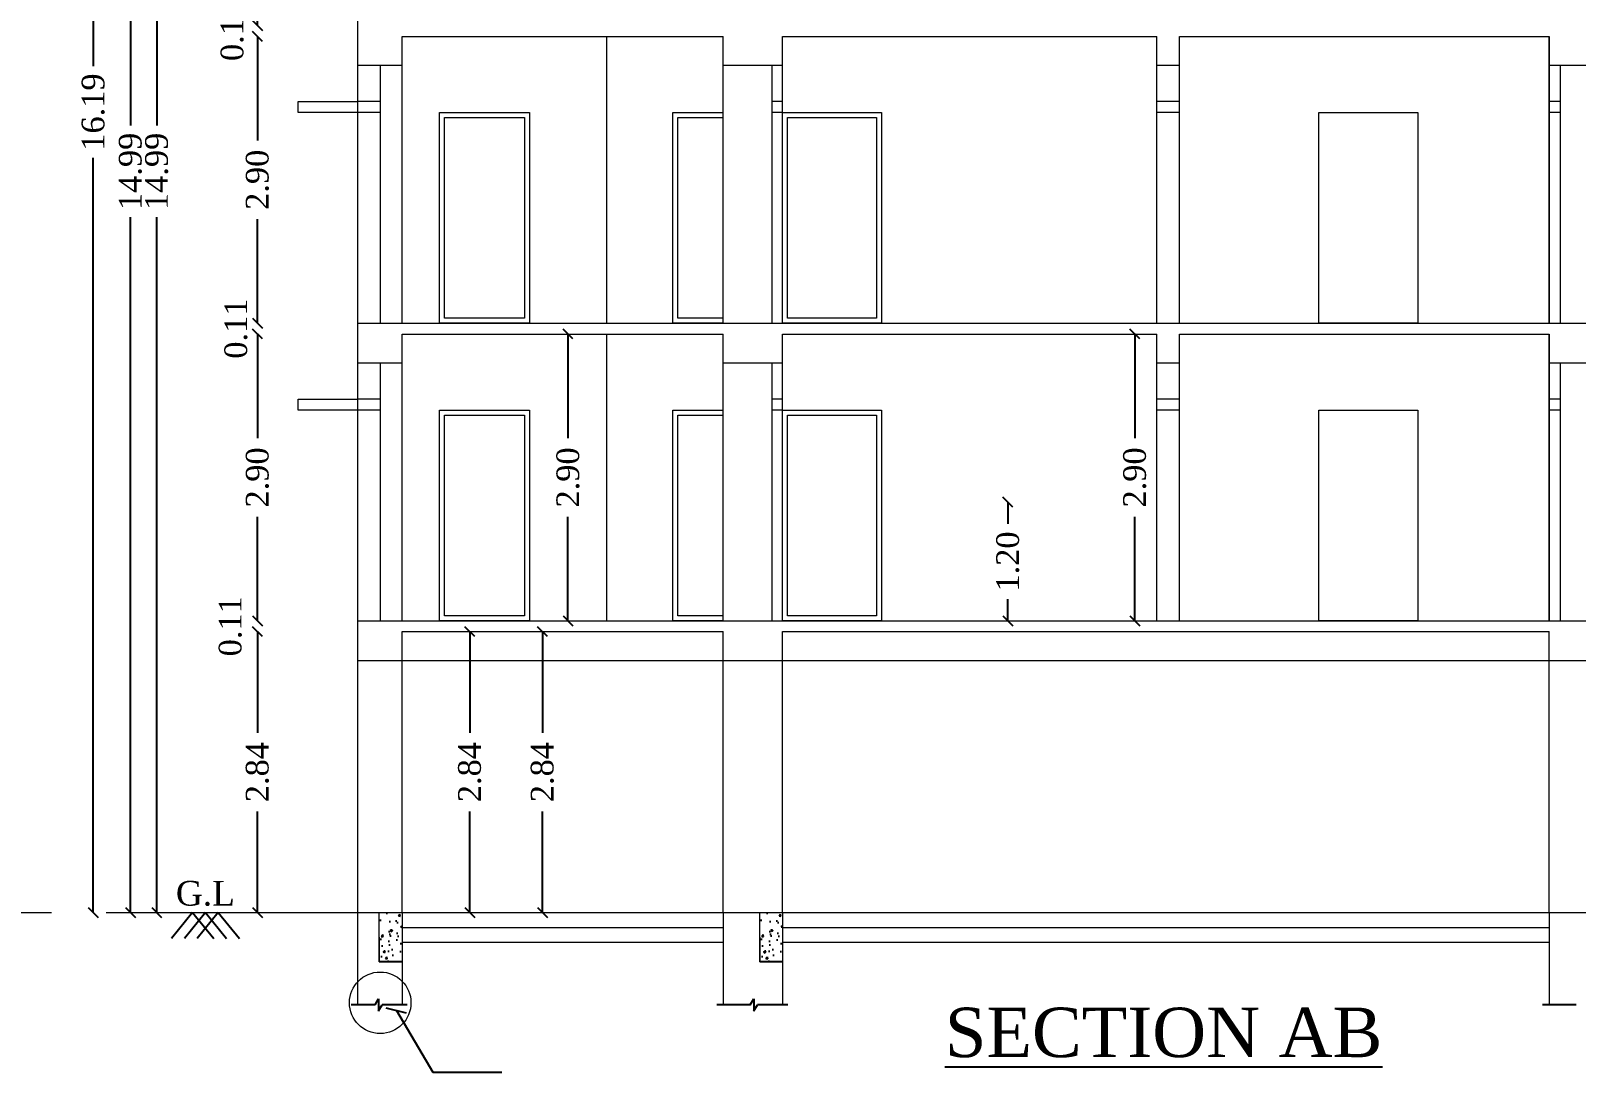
# Model space of a CAD drawing. Header units: metres. Extents: x 6 to 169, y 61 to 125.
# Drawn here: x 26.56 to 42.2, y 102.62 to 113.15 of the extents above; entities that cross this region are included whole.
import ezdxf
from ezdxf.enums import TextEntityAlignment as Align

# ---------------------------------------------------------------- set-up
doc = ezdxf.new("R2010")
doc.units = ezdxf.units.M
doc.header["$MEASUREMENT"] = 0
doc.header["$PDMODE"] = 3
doc.layers.get('0').update_dxf_attribs({"lineweight": 5})
doc.layers.get('DEFPOINTS').update_dxf_attribs({"lineweight": 5})
for name, color, linetype in [('BLK_1_FLR_0_STILT_HEIGHT', 201, 'Continuous'), ('BLK_1_FLR_1_AC_ROOM_1', 117, 'Continuous'), ('BLK_1_FLR_1_AC_ROOM_10', 117, 'Continuous'), ('BLK_1_FLR_1_AC_ROOM_2', 117, 'Continuous'), ('BLK_1_FLR_1_AC_ROOM_3', 117, 'Continuous'), ('BLK_1_FLR_1_AC_ROOM_4', 117, 'Continuous'), ('BLK_1_FLR_1_AC_ROOM_5', 117, 'Continuous'), ('BLK_1_FLR_1_AC_ROOM_6', 117, 'Continuous'), ('BLK_1_FLR_1_AC_ROOM_7', 117, 'Continuous'), ('BLK_1_FLR_1_AC_ROOM_8', 117, 'Continuous'), ('BLK_1_FLR_1_AC_ROOM_9', 117, 'Continuous'), ('BLK_1_FLR_1_REGULAR_ROOM_1', 117, 'Continuous'), ('BLK_1_FLR_1_REGULAR_ROOM_2', 117, 'Continuous'), ('BLK_1_FLR_1_REGULAR_ROOM_3', 117, 'Continuous'), ('BLK_1_FLR_1_REGULAR_ROOM_4', 117, 'Continuous'), ('BLK_1_FLR_1_REGULAR_ROOM_5', 117, 'Continuous'), ('BLK_1_FLR_1_REGULAR_ROOM_6', 117, 'Continuous'), ('BLK_1_HT_OF_BLDG', 5, 'Continuous'), ('BLK_1_TOTAL_HEIGHT', 21, 'Continuous'), ('ELECTRICAL_ROOM', 7, 'Continuous')]:
    doc.layers.add(name, color=color, linetype=linetype)
doc.layers.add('BLK_1_FLR_1_VERANDAH', color=5, linetype='Continuous', lineweight=5)
doc.styles.add('Isa-', font='times.ttf')
doc.styles.add('STYLE2', font='times.ttf')
doc.dimstyles.new('Copy of ISO-25', dxfattribs={"dimscale": 0, "dimtxt": 0.23, "dimasz": 0.1, "dimexe": 1.25, "dimexo": 0.625, "dimgap": 0.11, "dimtad": 0, "dimzin": 1, "dimdsep": 46, "dimtxsty": 'STYLE2', "dimblk": 'OBLIQUE', "dimcen": 0, "dimse1": 1, "dimse2": 1, "dimclrd": 1, "dimclrt": 3, "dimadec": 0, "dimazin": 2, "dimtfac": 1, "dimtix": 1, "dimtofl": 0, "dimtmove": 0, "dimatfit": 3, "dimldrblk": 'OBLIQUE', "dimfxl": 0, "dimtolj": 1, "dimarcsym": 0})
doc.dimstyles.new('ISO-25', dxfattribs={"dimscale": 0, "dimtxt": 0.23, "dimasz": 0.15, "dimexe": 1.25, "dimexo": 0.625, "dimgap": 0.11, "dimtad": 0, "dimtih": 1, "dimtoh": 1, "dimzin": 1, "dimdsep": 46, "dimtxsty": 'STYLE2', "dimblk": 'OBLIQUE', "dimcen": 0, "dimse1": 1, "dimse2": 1, "dimclrd": 1, "dimclrt": 3, "dimadec": 0, "dimazin": 2, "dimtfac": 1, "dimtix": 1, "dimtofl": 0, "dimtmove": 0, "dimatfit": 3, "dimldrblk": 'OBLIQUE', "dimfxl": 0, "dimtolj": 1, "dimarcsym": 0})

# ---------------------------------------------------------------- blocks, each defined once
blk = doc.blocks.new('_Oblique')
at = {"color": 0, "linetype": 'ByBlock', "lineweight": -2}
blk.add_line((-0.5, -0.5), (0.5, 0.5), dxfattribs=at)
blk = doc.blocks.new('*D775')
at = {"color": 1, "lineweight": -2}
for p, q in [((28.856, 107.077), (28.856, 106.055)), ((28.856, 104.237), (28.856, 105.26))]:
    blk.add_line(p, q, dxfattribs=at)
at = {"layer": 'DEFPOINTS', "color": 0}
for p in [(28.856, 107.077), (30.319, 107.077), (29.869, 104.237)]:
    blk.add_point(p, dxfattribs=at)
at = {"color": 1, "lineweight": -2, "xscale": 0.1, "yscale": 0.1, "zscale": 0.1}
for p, rotation in [((28.856, 107.077), 90), ((28.856, 104.237), 270)]:
    blk.add_blockref('_Oblique', p, dxfattribs=dict(at, rotation=rotation))
at = {"color": 3, "insert": (28.856, 105.657), "char_height": 0.23, "attachment_point": 5, "rotation": 90, "style": 'STYLE2'}
blk.add_mtext('\\A1;2.84', dxfattribs=at)
blk = doc.blocks.new('*D776')
at = {"color": 1, "lineweight": -2}
for p, q in [((28.856, 107.187), (28.856, 107.287)), ((28.856, 107.077), (28.856, 106.977))]:
    blk.add_line(p, q, dxfattribs=at)
at = {"layer": 'DEFPOINTS', "color": 0}
for p in [(28.856, 107.187), (29.869, 107.187), (30.319, 107.077)]:
    blk.add_point(p, dxfattribs=at)
at = {"color": 1, "lineweight": -2, "xscale": 0.1, "yscale": 0.1, "zscale": 0.1}
for p, rotation in [((28.856, 107.187), 270), ((28.856, 107.077), 90)]:
    blk.add_blockref('_Oblique', p, dxfattribs=dict(at, rotation=rotation))
at = {"color": 3, "insert": (28.582, 107.132), "char_height": 0.23, "attachment_point": 5, "rotation": 90, "style": 'STYLE2'}
blk.add_mtext('\\A1;0.11', dxfattribs=at)
blk = doc.blocks.new('*D777')
at = {"color": 1, "lineweight": -2}
for p, q in [((28.856, 110.087), (28.856, 109.035)), ((28.856, 107.187), (28.856, 108.24))]:
    blk.add_line(p, q, dxfattribs=at)
at = {"layer": 'DEFPOINTS', "color": 0}
for p in [(28.856, 110.087), (30.319, 110.087), (29.869, 107.187)]:
    blk.add_point(p, dxfattribs=at)
at = {"color": 1, "lineweight": -2, "xscale": 0.1, "yscale": 0.1, "zscale": 0.1}
for p, rotation in [((28.856, 110.087), 90), ((28.856, 107.187), 270)]:
    blk.add_blockref('_Oblique', p, dxfattribs=dict(at, rotation=rotation))
at = {"color": 3, "insert": (28.856, 108.637), "char_height": 0.23, "attachment_point": 5, "rotation": 90, "style": 'STYLE2'}
blk.add_mtext('\\A1;2.90', dxfattribs=at)
blk = doc.blocks.new('*D778')
at = {"color": 1, "lineweight": -2}
for p, q in [((28.856, 110.197), (28.856, 110.297)), ((28.856, 110.087), (28.856, 109.987))]:
    blk.add_line(p, q, dxfattribs=at)
at = {"layer": 'DEFPOINTS', "color": 0}
for p in [(28.856, 110.197), (30.099, 110.197), (30.319, 110.087)]:
    blk.add_point(p, dxfattribs=at)
at = {"color": 1, "lineweight": -2, "xscale": 0.1, "yscale": 0.1, "zscale": 0.1}
for p, rotation in [((28.856, 110.197), 270), ((28.856, 110.087), 90)]:
    blk.add_blockref('_Oblique', p, dxfattribs=dict(at, rotation=rotation))
at = {"color": 3, "insert": (28.639, 110.142), "char_height": 0.23, "attachment_point": 5, "rotation": 90, "style": 'STYLE2'}
blk.add_mtext('\\A1;0.11', dxfattribs=at)
blk = doc.blocks.new('*D779')
at = {"color": 1, "lineweight": -2}
for p, q in [((28.856, 113.097), (28.856, 112.045)), ((28.856, 110.197), (28.856, 111.25))]:
    blk.add_line(p, q, dxfattribs=at)
at = {"layer": 'DEFPOINTS', "color": 0}
for p in [(28.856, 113.097), (30.319, 113.097), (30.099, 110.197)]:
    blk.add_point(p, dxfattribs=at)
at = {"color": 1, "lineweight": -2, "xscale": 0.1, "yscale": 0.1, "zscale": 0.1}
for p, rotation in [((28.856, 113.097), 90), ((28.856, 110.197), 270)]:
    blk.add_blockref('_Oblique', p, dxfattribs=dict(at, rotation=rotation))
at = {"color": 3, "insert": (28.856, 111.647), "char_height": 0.23, "attachment_point": 5, "rotation": 90, "style": 'STYLE2'}
blk.add_mtext('\\A1;2.90', dxfattribs=at)
blk = doc.blocks.new('*D780')
at = {"color": 1, "lineweight": -2}
for p, q in [((28.856, 113.207), (28.856, 113.307)), ((28.856, 113.097), (28.856, 112.997))]:
    blk.add_line(p, q, dxfattribs=at)
at = {"layer": 'DEFPOINTS', "color": 0}
for p in [(28.856, 113.207), (30.099, 113.207), (30.319, 113.097)]:
    blk.add_point(p, dxfattribs=at)
at = {"color": 1, "lineweight": -2, "xscale": 0.1, "yscale": 0.1, "zscale": 0.1}
for p, rotation in [((28.856, 113.207), 270), ((28.856, 113.097), 90)]:
    blk.add_blockref('_Oblique', p, dxfattribs=dict(at, rotation=rotation))
at = {"color": 3, "insert": (28.601, 113.152), "char_height": 0.23, "attachment_point": 5, "rotation": 90, "style": 'STYLE2'}
blk.add_mtext('\\A1;0.11', dxfattribs=at)
blk = doc.blocks.new('*D785')
at = {"color": 1, "lineweight": -2}
for p, q in [((27.837, 119.227), (27.837, 112.197)), ((27.837, 104.237), (27.837, 111.268))]:
    blk.add_line(p, q, dxfattribs=at)
at = {"layer": 'DEFPOINTS', "color": 0}
for p in [(29.869, 119.227), (27.837, 104.237), (29.869, 104.237)]:
    blk.add_point(p, dxfattribs=at)
at = {"color": 1, "lineweight": -2, "xscale": 0.1, "yscale": 0.1, "zscale": 0.1}
for p, rotation in [((27.837, 119.227), 90), ((27.837, 104.237), 270)]:
    blk.add_blockref('_Oblique', p, dxfattribs=dict(at, rotation=rotation))
at = {"color": 3, "insert": (27.837, 111.732), "char_height": 0.23, "attachment_point": 5, "rotation": 90, "style": 'STYLE2'}
blk.add_mtext('\\A1;14.99', dxfattribs=at)
blk = doc.blocks.new('*D788')
at = {"layer": 'DEFPOINTS', "color": 0}
for p in [(30.766, 107.077), (31.004, 107.077), (30.766, 104.237)]:
    blk.add_point(p, dxfattribs=at)
at = {"layer": 'ELECTRICAL_ROOM', "lineweight": -2}
for p, q in [((31.004, 107.077), (31.004, 106.055)), ((31.004, 104.237), (31.004, 105.26))]:
    blk.add_line(p, q, dxfattribs=at)
at = {"layer": 'ELECTRICAL_ROOM', "lineweight": -2, "xscale": 0.1, "yscale": 0.1, "zscale": 0.1}
for p, rotation in [((31.004, 107.077), 90), ((31.004, 104.237), 270)]:
    blk.add_blockref('_Oblique', p, dxfattribs=dict(at, rotation=rotation))
at = {"layer": 'ELECTRICAL_ROOM', "insert": (31.004, 105.657), "char_height": 0.23, "attachment_point": 5, "rotation": 90, "style": 'STYLE2'}
blk.add_mtext('\\A1;2.84', dxfattribs=at)
blk = doc.blocks.new('*D789')
at = {"layer": 'BLK_1_FLR_0_STILT_HEIGHT', "lineweight": -2}
for p, q in [((31.739, 107.077), (31.739, 106.055)), ((31.739, 104.237), (31.739, 105.26))]:
    blk.add_line(p, q, dxfattribs=at)
at = {"layer": 'DEFPOINTS', "color": 0}
for p in [(31.549, 107.077), (31.739, 107.077), (31.549, 104.237)]:
    blk.add_point(p, dxfattribs=at)
at = {"layer": 'BLK_1_FLR_0_STILT_HEIGHT', "lineweight": -2, "xscale": 0.1, "yscale": 0.1, "zscale": 0.1}
for p, rotation in [((31.739, 107.077), 90), ((31.739, 104.237), 270)]:
    blk.add_blockref('_Oblique', p, dxfattribs=dict(at, rotation=rotation))
at = {"layer": 'BLK_1_FLR_0_STILT_HEIGHT', "insert": (31.739, 105.657), "char_height": 0.23, "attachment_point": 5, "rotation": 90, "style": 'STYLE2'}
blk.add_mtext('\\A1;2.84', dxfattribs=at)
blk = doc.blocks.new('*D655')
at = {"layer": 'BLK_1_HT_OF_BLDG', "lineweight": -2}
for p, q in [((27.571, 119.227), (27.571, 112.197)), ((27.571, 104.237), (27.571, 111.268))]:
    blk.add_line(p, q, dxfattribs=at)
at = {"layer": 'DEFPOINTS', "color": 0}
for p in [(29.869, 119.227), (27.571, 104.237), (28.927, 104.237)]:
    blk.add_point(p, dxfattribs=at)
at = {"layer": 'BLK_1_HT_OF_BLDG', "lineweight": -2, "xscale": 0.1, "yscale": 0.1, "zscale": 0.1}
for p, rotation in [((27.571, 119.227), 90), ((27.571, 104.237), 270)]:
    blk.add_blockref('_Oblique', p, dxfattribs=dict(at, rotation=rotation))
at = {"layer": 'BLK_1_HT_OF_BLDG', "insert": (27.571, 111.732), "char_height": 0.23, "attachment_point": 5, "rotation": 90, "style": 'STYLE2'}
blk.add_mtext('\\A1;14.99', dxfattribs=at)
blk = doc.blocks.new('*D656')
at = {"layer": 'BLK_1_TOTAL_HEIGHT', "lineweight": -2}
for p, q in [((27.195, 120.427), (27.195, 112.797)), ((27.195, 104.237), (27.195, 111.868))]:
    blk.add_line(p, q, dxfattribs=at)
at = {"layer": 'DEFPOINTS', "color": 0}
for p in [(29.869, 120.427), (27.195, 104.237), (29.869, 104.237)]:
    blk.add_point(p, dxfattribs=at)
at = {"layer": 'BLK_1_TOTAL_HEIGHT', "lineweight": -2, "xscale": 0.1, "yscale": 0.1, "zscale": 0.1}
for p, rotation in [((27.195, 120.427), 90), ((27.195, 104.237), 270)]:
    blk.add_blockref('_Oblique', p, dxfattribs=dict(at, rotation=rotation))
at = {"layer": 'BLK_1_TOTAL_HEIGHT', "insert": (27.195, 112.332), "char_height": 0.23, "attachment_point": 5, "rotation": 90, "style": 'STYLE2'}
blk.add_mtext('\\A1;16.19', dxfattribs=at)
blk = doc.blocks.new('*D800')
at = {"layer": 'BLK_1_FLR_1_AC_ROOM_1', "lineweight": -2}
for p, q in [((31.998, 110.087), (31.998, 109.035)), ((31.998, 107.187), (31.998, 108.24))]:
    blk.add_line(p, q, dxfattribs=at)
at = {"layer": 'DEFPOINTS', "color": 0}
for p in [(32.389, 110.087), (31.998, 107.187), (32.389, 107.187)]:
    blk.add_point(p, dxfattribs=at)
at = {"layer": 'BLK_1_FLR_1_AC_ROOM_1', "lineweight": -2, "xscale": 0.1, "yscale": 0.1, "zscale": 0.1}
for p, rotation in [((31.998, 110.087), 90), ((31.998, 107.187), 270)]:
    blk.add_blockref('_Oblique', p, dxfattribs=dict(at, rotation=rotation))
at = {"layer": 'BLK_1_FLR_1_AC_ROOM_1', "color": 1, "insert": (31.998, 108.637), "char_height": 0.23, "attachment_point": 5, "rotation": 90, "style": 'STYLE2'}
blk.add_mtext('\\A1;2.90', dxfattribs=at)
blk = doc.blocks.new('*D673')
at = {"layer": 'BLK_1_FLR_1_AC_ROOM_10', "lineweight": -2}
for p, q in [((31.998, 110.087), (31.998, 109.035)), ((31.998, 107.187), (31.998, 108.24))]:
    blk.add_line(p, q, dxfattribs=at)
at = {"layer": 'DEFPOINTS', "color": 0}
for p in [(32.389, 110.087), (31.998, 107.187), (32.389, 107.187)]:
    blk.add_point(p, dxfattribs=at)
at = {"layer": 'BLK_1_FLR_1_AC_ROOM_10', "lineweight": -2, "xscale": 0.1, "yscale": 0.1, "zscale": 0.1}
for p, rotation in [((31.998, 110.087), 90), ((31.998, 107.187), 270)]:
    blk.add_blockref('_Oblique', p, dxfattribs=dict(at, rotation=rotation))
at = {"layer": 'BLK_1_FLR_1_AC_ROOM_10', "color": 1, "insert": (31.998, 108.637), "char_height": 0.23, "attachment_point": 5, "rotation": 90, "style": 'STYLE2'}
blk.add_mtext('\\A1;2.90', dxfattribs=at)
blk = doc.blocks.new('*D674')
at = {"layer": 'BLK_1_FLR_1_AC_ROOM_2', "lineweight": -2}
for p, q in [((31.998, 110.087), (31.998, 109.035)), ((31.998, 107.187), (31.998, 108.24))]:
    blk.add_line(p, q, dxfattribs=at)
at = {"layer": 'DEFPOINTS', "color": 0}
for p in [(32.389, 110.087), (31.998, 107.187), (32.389, 107.187)]:
    blk.add_point(p, dxfattribs=at)
at = {"layer": 'BLK_1_FLR_1_AC_ROOM_2', "lineweight": -2, "xscale": 0.1, "yscale": 0.1, "zscale": 0.1}
for p, rotation in [((31.998, 110.087), 90), ((31.998, 107.187), 270)]:
    blk.add_blockref('_Oblique', p, dxfattribs=dict(at, rotation=rotation))
at = {"layer": 'BLK_1_FLR_1_AC_ROOM_2', "color": 1, "insert": (31.998, 108.637), "char_height": 0.23, "attachment_point": 5, "rotation": 90, "style": 'STYLE2'}
blk.add_mtext('\\A1;2.90', dxfattribs=at)
blk = doc.blocks.new('*D675')
at = {"layer": 'BLK_1_FLR_1_AC_ROOM_3', "lineweight": -2}
for p, q in [((31.998, 110.087), (31.998, 109.035)), ((31.998, 107.187), (31.998, 108.24))]:
    blk.add_line(p, q, dxfattribs=at)
at = {"layer": 'DEFPOINTS', "color": 0}
for p in [(32.389, 110.087), (31.998, 107.187), (32.389, 107.187)]:
    blk.add_point(p, dxfattribs=at)
at = {"layer": 'BLK_1_FLR_1_AC_ROOM_3', "lineweight": -2, "xscale": 0.1, "yscale": 0.1, "zscale": 0.1}
for p, rotation in [((31.998, 110.087), 90), ((31.998, 107.187), 270)]:
    blk.add_blockref('_Oblique', p, dxfattribs=dict(at, rotation=rotation))
at = {"layer": 'BLK_1_FLR_1_AC_ROOM_3', "color": 1, "insert": (31.998, 108.637), "char_height": 0.23, "attachment_point": 5, "rotation": 90, "style": 'STYLE2'}
blk.add_mtext('\\A1;2.90', dxfattribs=at)
blk = doc.blocks.new('*D676')
at = {"layer": 'BLK_1_FLR_1_AC_ROOM_4', "lineweight": -2}
for p, q in [((31.998, 110.087), (31.998, 109.035)), ((31.998, 107.187), (31.998, 108.24))]:
    blk.add_line(p, q, dxfattribs=at)
at = {"layer": 'DEFPOINTS', "color": 0}
for p in [(32.389, 110.087), (31.998, 107.187), (32.389, 107.187)]:
    blk.add_point(p, dxfattribs=at)
at = {"layer": 'BLK_1_FLR_1_AC_ROOM_4', "lineweight": -2, "xscale": 0.1, "yscale": 0.1, "zscale": 0.1}
for p, rotation in [((31.998, 110.087), 90), ((31.998, 107.187), 270)]:
    blk.add_blockref('_Oblique', p, dxfattribs=dict(at, rotation=rotation))
at = {"layer": 'BLK_1_FLR_1_AC_ROOM_4', "color": 1, "insert": (31.998, 108.637), "char_height": 0.23, "attachment_point": 5, "rotation": 90, "style": 'STYLE2'}
blk.add_mtext('\\A1;2.90', dxfattribs=at)
blk = doc.blocks.new('*D677')
at = {"layer": 'BLK_1_FLR_1_AC_ROOM_5', "lineweight": -2}
for p, q in [((31.998, 110.087), (31.998, 109.035)), ((31.998, 107.187), (31.998, 108.24))]:
    blk.add_line(p, q, dxfattribs=at)
at = {"layer": 'DEFPOINTS', "color": 0}
for p in [(32.389, 110.087), (31.998, 107.187), (32.389, 107.187)]:
    blk.add_point(p, dxfattribs=at)
at = {"layer": 'BLK_1_FLR_1_AC_ROOM_5', "lineweight": -2, "xscale": 0.1, "yscale": 0.1, "zscale": 0.1}
for p, rotation in [((31.998, 110.087), 90), ((31.998, 107.187), 270)]:
    blk.add_blockref('_Oblique', p, dxfattribs=dict(at, rotation=rotation))
at = {"layer": 'BLK_1_FLR_1_AC_ROOM_5', "color": 1, "insert": (31.998, 108.637), "char_height": 0.23, "attachment_point": 5, "rotation": 90, "style": 'STYLE2'}
blk.add_mtext('\\A1;2.90', dxfattribs=at)
blk = doc.blocks.new('*D678')
at = {"layer": 'BLK_1_FLR_1_AC_ROOM_6', "lineweight": -2}
for p, q in [((31.998, 110.087), (31.998, 109.035)), ((31.998, 107.187), (31.998, 108.24))]:
    blk.add_line(p, q, dxfattribs=at)
at = {"layer": 'DEFPOINTS', "color": 0}
for p in [(32.389, 110.087), (31.998, 107.187), (32.389, 107.187)]:
    blk.add_point(p, dxfattribs=at)
at = {"layer": 'BLK_1_FLR_1_AC_ROOM_6', "lineweight": -2, "xscale": 0.1, "yscale": 0.1, "zscale": 0.1}
for p, rotation in [((31.998, 110.087), 90), ((31.998, 107.187), 270)]:
    blk.add_blockref('_Oblique', p, dxfattribs=dict(at, rotation=rotation))
at = {"layer": 'BLK_1_FLR_1_AC_ROOM_6', "color": 1, "insert": (31.998, 108.637), "char_height": 0.23, "attachment_point": 5, "rotation": 90, "style": 'STYLE2'}
blk.add_mtext('\\A1;2.90', dxfattribs=at)
blk = doc.blocks.new('*D679')
at = {"layer": 'BLK_1_FLR_1_AC_ROOM_7', "lineweight": -2}
for p, q in [((31.998, 110.087), (31.998, 109.035)), ((31.998, 107.187), (31.998, 108.24))]:
    blk.add_line(p, q, dxfattribs=at)
at = {"layer": 'DEFPOINTS', "color": 0}
for p in [(32.389, 110.087), (31.998, 107.187), (32.389, 107.187)]:
    blk.add_point(p, dxfattribs=at)
at = {"layer": 'BLK_1_FLR_1_AC_ROOM_7', "lineweight": -2, "xscale": 0.1, "yscale": 0.1, "zscale": 0.1}
for p, rotation in [((31.998, 110.087), 90), ((31.998, 107.187), 270)]:
    blk.add_blockref('_Oblique', p, dxfattribs=dict(at, rotation=rotation))
at = {"layer": 'BLK_1_FLR_1_AC_ROOM_7', "color": 1, "insert": (31.998, 108.637), "char_height": 0.23, "attachment_point": 5, "rotation": 90, "style": 'STYLE2'}
blk.add_mtext('\\A1;2.90', dxfattribs=at)
blk = doc.blocks.new('*D680')
at = {"layer": 'BLK_1_FLR_1_AC_ROOM_8', "lineweight": -2}
for p, q in [((31.998, 110.087), (31.998, 109.035)), ((31.998, 107.187), (31.998, 108.24))]:
    blk.add_line(p, q, dxfattribs=at)
at = {"layer": 'DEFPOINTS', "color": 0}
for p in [(32.389, 110.087), (31.998, 107.187), (32.389, 107.187)]:
    blk.add_point(p, dxfattribs=at)
at = {"layer": 'BLK_1_FLR_1_AC_ROOM_8', "lineweight": -2, "xscale": 0.1, "yscale": 0.1, "zscale": 0.1}
for p, rotation in [((31.998, 110.087), 90), ((31.998, 107.187), 270)]:
    blk.add_blockref('_Oblique', p, dxfattribs=dict(at, rotation=rotation))
at = {"layer": 'BLK_1_FLR_1_AC_ROOM_8', "color": 1, "insert": (31.998, 108.637), "char_height": 0.23, "attachment_point": 5, "rotation": 90, "style": 'STYLE2'}
blk.add_mtext('\\A1;2.90', dxfattribs=at)
blk = doc.blocks.new('*D681')
at = {"layer": 'BLK_1_FLR_1_AC_ROOM_9', "lineweight": -2}
for p, q in [((31.998, 110.087), (31.998, 109.035)), ((31.998, 107.187), (31.998, 108.24))]:
    blk.add_line(p, q, dxfattribs=at)
at = {"layer": 'DEFPOINTS', "color": 0}
for p in [(32.389, 110.087), (31.998, 107.187), (32.389, 107.187)]:
    blk.add_point(p, dxfattribs=at)
at = {"layer": 'BLK_1_FLR_1_AC_ROOM_9', "lineweight": -2, "xscale": 0.1, "yscale": 0.1, "zscale": 0.1}
for p, rotation in [((31.998, 110.087), 90), ((31.998, 107.187), 270)]:
    blk.add_blockref('_Oblique', p, dxfattribs=dict(at, rotation=rotation))
at = {"layer": 'BLK_1_FLR_1_AC_ROOM_9', "color": 1, "insert": (31.998, 108.637), "char_height": 0.23, "attachment_point": 5, "rotation": 90, "style": 'STYLE2'}
blk.add_mtext('\\A1;2.90', dxfattribs=at)
blk = doc.blocks.new('*D682')
at = {"layer": 'BLK_1_FLR_1_REGULAR_ROOM_1', "lineweight": -2}
for p, q in [((37.732, 110.087), (37.732, 109.035)), ((37.732, 107.187), (37.732, 108.24))]:
    blk.add_line(p, q, dxfattribs=at)
at = {"layer": 'DEFPOINTS', "color": 0}
for p in [(38.123, 110.087), (37.732, 107.187), (38.123, 107.187)]:
    blk.add_point(p, dxfattribs=at)
at = {"layer": 'BLK_1_FLR_1_REGULAR_ROOM_1', "lineweight": -2, "xscale": 0.1, "yscale": 0.1, "zscale": 0.1}
for p, rotation in [((37.732, 110.087), 90), ((37.732, 107.187), 270)]:
    blk.add_blockref('_Oblique', p, dxfattribs=dict(at, rotation=rotation))
at = {"layer": 'BLK_1_FLR_1_REGULAR_ROOM_1', "color": 1, "insert": (37.732, 108.637), "char_height": 0.23, "attachment_point": 5, "rotation": 90, "style": 'STYLE2'}
blk.add_mtext('\\A1;2.90', dxfattribs=at)
blk = doc.blocks.new('*D683')
at = {"layer": 'BLK_1_FLR_1_REGULAR_ROOM_2', "lineweight": -2}
for p, q in [((37.732, 110.087), (37.732, 109.035)), ((37.732, 107.187), (37.732, 108.24))]:
    blk.add_line(p, q, dxfattribs=at)
at = {"layer": 'DEFPOINTS', "color": 0}
for p in [(38.123, 110.087), (37.732, 107.187), (38.123, 107.187)]:
    blk.add_point(p, dxfattribs=at)
at = {"layer": 'BLK_1_FLR_1_REGULAR_ROOM_2', "lineweight": -2, "xscale": 0.1, "yscale": 0.1, "zscale": 0.1}
for p, rotation in [((37.732, 110.087), 90), ((37.732, 107.187), 270)]:
    blk.add_blockref('_Oblique', p, dxfattribs=dict(at, rotation=rotation))
at = {"layer": 'BLK_1_FLR_1_REGULAR_ROOM_2', "color": 1, "insert": (37.732, 108.637), "char_height": 0.23, "attachment_point": 5, "rotation": 90, "style": 'STYLE2'}
blk.add_mtext('\\A1;2.90', dxfattribs=at)
blk = doc.blocks.new('*D684')
at = {"layer": 'BLK_1_FLR_1_REGULAR_ROOM_3', "lineweight": -2}
for p, q in [((37.732, 110.087), (37.732, 109.035)), ((37.732, 107.187), (37.732, 108.24))]:
    blk.add_line(p, q, dxfattribs=at)
at = {"layer": 'DEFPOINTS', "color": 0}
for p in [(38.123, 110.087), (37.732, 107.187), (38.123, 107.187)]:
    blk.add_point(p, dxfattribs=at)
at = {"layer": 'BLK_1_FLR_1_REGULAR_ROOM_3', "lineweight": -2, "xscale": 0.1, "yscale": 0.1, "zscale": 0.1}
for p, rotation in [((37.732, 110.087), 90), ((37.732, 107.187), 270)]:
    blk.add_blockref('_Oblique', p, dxfattribs=dict(at, rotation=rotation))
at = {"layer": 'BLK_1_FLR_1_REGULAR_ROOM_3', "color": 1, "insert": (37.732, 108.637), "char_height": 0.23, "attachment_point": 5, "rotation": 90, "style": 'STYLE2'}
blk.add_mtext('\\A1;2.90', dxfattribs=at)
blk = doc.blocks.new('*D685')
at = {"layer": 'BLK_1_FLR_1_REGULAR_ROOM_4', "lineweight": -2}
for p, q in [((37.732, 110.087), (37.732, 109.035)), ((37.732, 107.187), (37.732, 108.24))]:
    blk.add_line(p, q, dxfattribs=at)
at = {"layer": 'DEFPOINTS', "color": 0}
for p in [(38.123, 110.087), (37.732, 107.187), (38.123, 107.187)]:
    blk.add_point(p, dxfattribs=at)
at = {"layer": 'BLK_1_FLR_1_REGULAR_ROOM_4', "lineweight": -2, "xscale": 0.1, "yscale": 0.1, "zscale": 0.1}
for p, rotation in [((37.732, 110.087), 90), ((37.732, 107.187), 270)]:
    blk.add_blockref('_Oblique', p, dxfattribs=dict(at, rotation=rotation))
at = {"layer": 'BLK_1_FLR_1_REGULAR_ROOM_4', "color": 1, "insert": (37.732, 108.637), "char_height": 0.23, "attachment_point": 5, "rotation": 90, "style": 'STYLE2'}
blk.add_mtext('\\A1;2.90', dxfattribs=at)
blk = doc.blocks.new('*D686')
at = {"layer": 'BLK_1_FLR_1_REGULAR_ROOM_5', "lineweight": -2}
for p, q in [((37.732, 110.087), (37.732, 109.035)), ((37.732, 107.187), (37.732, 108.24))]:
    blk.add_line(p, q, dxfattribs=at)
at = {"layer": 'DEFPOINTS', "color": 0}
for p in [(38.123, 110.087), (37.732, 107.187), (38.123, 107.187)]:
    blk.add_point(p, dxfattribs=at)
at = {"layer": 'BLK_1_FLR_1_REGULAR_ROOM_5', "lineweight": -2, "xscale": 0.1, "yscale": 0.1, "zscale": 0.1}
for p, rotation in [((37.732, 110.087), 90), ((37.732, 107.187), 270)]:
    blk.add_blockref('_Oblique', p, dxfattribs=dict(at, rotation=rotation))
at = {"layer": 'BLK_1_FLR_1_REGULAR_ROOM_5', "color": 1, "insert": (37.732, 108.637), "char_height": 0.23, "attachment_point": 5, "rotation": 90, "style": 'STYLE2'}
blk.add_mtext('\\A1;2.90', dxfattribs=at)
blk = doc.blocks.new('*D687')
at = {"layer": 'BLK_1_FLR_1_REGULAR_ROOM_6', "lineweight": -2}
for p, q in [((37.732, 110.087), (37.732, 109.035)), ((37.732, 107.187), (37.732, 108.24))]:
    blk.add_line(p, q, dxfattribs=at)
at = {"layer": 'DEFPOINTS', "color": 0}
for p in [(38.123, 110.087), (37.732, 107.187), (38.123, 107.187)]:
    blk.add_point(p, dxfattribs=at)
at = {"layer": 'BLK_1_FLR_1_REGULAR_ROOM_6', "lineweight": -2, "xscale": 0.1, "yscale": 0.1, "zscale": 0.1}
for p, rotation in [((37.732, 110.087), 90), ((37.732, 107.187), 270)]:
    blk.add_blockref('_Oblique', p, dxfattribs=dict(at, rotation=rotation))
at = {"layer": 'BLK_1_FLR_1_REGULAR_ROOM_6', "color": 1, "insert": (37.732, 108.637), "char_height": 0.23, "attachment_point": 5, "rotation": 90, "style": 'STYLE2'}
blk.add_mtext('\\A1;2.90', dxfattribs=at)
blk = doc.blocks.new('*D853')
at = {"layer": 'BLK_1_FLR_1_VERANDAH', "linetype": 'ByBlock', "lineweight": -2}
for p, q in [((36.448, 108.387), (36.448, 108.169)), ((36.448, 107.187), (36.448, 107.406))]:
    blk.add_line(p, q, dxfattribs=at)
at = {"layer": 'DEFPOINTS', "color": 0, "linetype": 'ByBlock'}
for p in [(36.224, 108.387), (36.224, 107.187), (36.448, 107.187)]:
    blk.add_point(p, dxfattribs=at)
at = {"layer": 'BLK_1_FLR_1_VERANDAH', "linetype": 'ByBlock', "lineweight": -2, "xscale": 0.1, "yscale": 0.1, "zscale": 0.1}
for p, rotation in [((36.448, 108.387), 90), ((36.448, 107.187), 270)]:
    blk.add_blockref('_Oblique', p, dxfattribs=dict(at, rotation=rotation))
at = {"layer": 'BLK_1_FLR_1_VERANDAH', "linetype": 'ByBlock', "lineweight": 13, "insert": (36.448, 107.787), "char_height": 0.23, "attachment_point": 5, "rotation": 90, "style": 'STYLE2'}
blk.add_mtext('\\A1;1.20', dxfattribs=at)

msp = doc.modelspace()

# ---------------------------------------------------------------- hatches: boundary and pattern name
at = {"lineweight": -3}
h = msp.add_hatch(dxfattribs=at)
h.set_pattern_fill('AR-CONC', color=256, scale=0.03, style=0)
h.set_pattern_definition([(50, (-70.175, 138.0797), (0.21517805, -0.01882564), [0.0225, -0.2475]), (355, (-70.175, 138.0797), (-0.0416254, 0.22565764), [0.018, -0.198]), (100.4514, (-70.15706, 138.07813), (0.1735528, 0.20683186), [0.01912206, -0.21034263]), (46.1842, (-70.175, 138.1397), (0.3201723, -0.0496557), [0.03375, -0.37125]), (96.6356, (-70.1483, 138.13556), (0.2803988, 0.2922354), [0.0286831, -0.3155139]), (351.1842, (-70.175, 138.1397), (0.2803986, 0.2922356), [0.027, -0.297]), (21, (-70.145, 138.1247), (0.17907212, -0.12078567), [0.0225, -0.2475]), (326, (-70.145, 138.1247), (0.0729946, 0.217545), [0.018, -0.198]), (71.4514, (-70.13007, 138.11464), (0.2520668, 0.09675915), [0.01912206, -0.21034263]), (37.5, (-70.174994, 138.0797), (0.003647957, 0.099868156), [0, -0.1956, 0, -0.201, 0, -0.19875]), (7.5, (-70.17499, 138.0797), (0.07892086, 0.11832351), [0, -0.1146, 0, -0.1911, 0, -0.07575]), (327.5, (-70.241894, 138.0797), (0.16014673, -0.00676646), [0, -0.075, 0, -0.234, 0, -0.3105]), (317.5, (-70.2719, 138.0797), (0.17495585, 0.0300315), [0, -0.0975, 0, -0.1554, 0, -0.2205])])
h.paths.add_polyline_path([(30.31779, 104.2374), (30.08922, 104.2374), (30.08922, 103.98728), (30.31779, 103.98728)])
h.paths.add_polyline_path([(30.31779, 103.98728), (30.08922, 103.98728), (30.08922, 103.73716), (30.31779, 103.73716)])
h = msp.add_hatch(dxfattribs=at)
h.set_pattern_fill('AR-CONC', color=256, scale=0.03, style=0)
h.set_pattern_definition([(50, (-66.325, 138.0797), (0.21517805, -0.01882564), [0.0225, -0.2475]), (355, (-66.325, 138.0797), (-0.0416254, 0.22565764), [0.018, -0.198]), (100.4514, (-66.30706, 138.07813), (0.1735528, 0.20683186), [0.01912206, -0.21034263]), (46.1842, (-66.325, 138.1397), (0.3201723, -0.0496557), [0.03375, -0.37125]), (96.6356, (-66.2983, 138.13556), (0.2803988, 0.2922354), [0.0286831, -0.3155139]), (351.1842, (-66.325, 138.1397), (0.2803986, 0.2922356), [0.027, -0.297]), (21, (-66.295, 138.1247), (0.17907212, -0.12078567), [0.0225, -0.2475]), (326, (-66.295, 138.1247), (0.0729946, 0.217545), [0.018, -0.198]), (71.4514, (-66.28007, 138.11464), (0.2520668, 0.09675915), [0.01912206, -0.21034263]), (37.5, (-66.324994, 138.0797), (0.003647957, 0.099868156), [0, -0.1956, 0, -0.201, 0, -0.19875]), (7.5, (-66.32499, 138.0797), (0.07892086, 0.11832351), [0, -0.1146, 0, -0.1911, 0, -0.07575]), (327.5, (-66.391894, 138.0797), (0.16014673, -0.00676646), [0, -0.075, 0, -0.234, 0, -0.3105]), (317.5, (-66.4219, 138.0797), (0.17495585, 0.0300315), [0, -0.0975, 0, -0.1554, 0, -0.2205])])
h.paths.add_polyline_path([(34.16779, 104.2374), (33.93922, 104.2374), (33.93922, 103.98728), (34.16779, 103.98728)])
h.paths.add_polyline_path([(34.16779, 103.98728), (33.93922, 103.98728), (33.93922, 103.73716), (34.16779, 103.73716)])

# ---------------------------------------------------------------- linework, layer by layer
for p, q in [((29.86922, 120.4274), (29.86922, 104.2374)), ((30.31922, 113.0974), (33.56922, 113.0974)), ((30.31922, 110.1974), (30.31922, 113.0974)), ((30.31922, 110.1974), (30.31922, 113.0974)), ((32.38922, 113.0974), (32.38922, 110.1974)), ((33.56922, 110.1974), (33.56922, 113.0974)), ((34.16922, 113.0974), (37.95422, 113.0974)), ((34.16922, 110.1974), (34.16922, 113.0974)), ((37.95422, 110.1974), (37.95422, 113.0974)), ((38.18422, 113.0974), (41.92422, 113.0974)), ((38.18422, 110.1974), (38.18422, 113.0974)), ((41.92422, 110.1974), (41.92422, 113.0974)), ((41.92422, 113.0974), (41.92422, 110.1974)), ((29.86922, 112.8074), (30.31922, 112.8074)), ((30.09922, 112.8074), (30.09922, 110.1974)), ((33.56922, 112.8074), (34.16922, 112.8074)), ((34.05922, 112.8074), (34.05922, 110.1974)), ((37.95422, 112.8074), (38.18422, 112.8074)), ((41.92422, 112.8074), (42.52422, 112.8074)), ((42.03422, 112.8074), (42.03422, 110.1974)), ((29.26922, 112.3274), (29.26922, 112.4374)), ((29.26922, 112.4374), (29.86922, 112.4374)), ((30.09922, 112.4374), (29.86922, 112.4374)), ((34.16922, 112.4374), (34.05922, 112.4374)), ((38.18422, 112.4374), (37.95422, 112.4374)), ((42.03422, 112.4374), (41.92422, 112.4374)), ((29.86922, 112.3274), (29.26922, 112.3274)), ((30.09922, 112.3274), (29.86922, 112.3274)), ((34.16922, 112.3274), (34.05922, 112.3274)), ((38.18422, 112.3274), (37.95422, 112.3274)), ((42.03422, 112.3274), (41.92422, 112.3274)), ((29.86922, 110.1974), (46.26922, 110.1974)), ((30.31922, 110.0874), (33.56922, 110.0874)), ((30.31922, 107.1874), (30.31922, 110.0874)), ((32.38922, 110.0874), (32.38922, 107.1874)), ((33.56922, 107.1874), (33.56922, 110.0874)), ((34.16922, 110.0874), (37.95422, 110.0874)), ((34.16922, 107.1874), (34.16922, 110.0874)), ((37.95422, 107.1874), (37.95422, 110.0874)), ((38.18422, 110.0874), (41.92422, 110.0874)), ((38.18422, 107.1874), (38.18422, 110.0874)), ((41.92422, 107.1874), (41.92422, 110.0874)), ((41.92422, 110.0874), (41.92422, 107.1874)), ((29.86922, 109.7974), (30.31922, 109.7974)), ((30.09922, 109.7974), (30.09922, 107.1874)), ((33.56922, 109.7974), (34.16922, 109.7974)), ((34.05922, 109.7974), (34.05922, 107.1874)), ((37.95422, 109.7974), (38.18422, 109.7974)), ((41.92422, 109.7974), (42.52422, 109.7974)), ((42.03422, 109.7974), (42.03422, 107.1874)), ((29.26922, 109.3174), (29.26922, 109.4274)), ((29.26922, 109.4274), (29.86922, 109.4274)), ((29.86922, 109.3174), (29.26922, 109.3174)), ((30.09922, 109.4274), (29.86922, 109.4274)), ((30.09922, 109.3174), (29.86922, 109.3174)), ((34.16922, 109.4274), (34.05922, 109.4274)), ((34.16922, 109.3174), (34.05922, 109.3174)), ((38.18422, 109.4274), (37.95422, 109.4274)), ((38.18422, 109.3174), (37.95422, 109.3174)), ((42.03422, 109.4274), (41.92422, 109.4274)), ((42.03422, 109.3174), (41.92422, 109.3174)), ((29.86922, 107.1874), (46.26922, 107.1874)), ((30.31922, 107.0774), (33.56922, 107.0774)), ((30.31922, 104.2374), (30.31922, 107.0774)), ((33.56922, 104.2374), (33.56922, 107.0774)), ((34.16922, 107.0774), (41.92422, 107.0774)), ((34.16922, 104.2374), (34.16922, 107.0774)), ((41.92422, 104.2374), (41.92422, 107.0774)), ((29.86922, 106.7874), (46.26922, 106.7874)), ((7.14153, 104.2374), (26.77251, 104.2374)), ((27.32614, 104.2374), (48.66162, 104.2374)), ((29.86922, 104.2374), (29.86922, 103.30277)), ((33.56922, 104.2374), (33.56922, 103.30277)), ((41.92422, 104.2374), (41.92422, 103.30277)), ((30.08922, 103.98728), (30.08922, 103.73716)), ((30.31922, 104.0874), (33.56922, 104.0874)), ((30.31922, 103.98728), (30.31922, 103.30277)), ((33.93922, 103.98728), (33.93922, 103.73716)), ((34.16922, 104.0874), (41.92422, 104.0874)), ((34.16922, 103.98728), (34.16922, 103.30277)), ((30.31922, 103.9374), (33.56922, 103.9374)), ((34.16922, 103.9374), (41.92422, 103.9374))]:
    msp.add_line(p, q)
at = {"lineweight": 25}
for p, q in [((28.19923, 104.2374), (27.98759, 103.9733)), ((28.32905, 104.2374), (28.11741, 103.9733)), ((28.19923, 104.2374), (28.41341, 103.9733)), ((28.45887, 104.2374), (28.24723, 103.9733)), ((28.32905, 104.2374), (28.54323, 103.9733)), ((28.45887, 104.2374), (28.67305, 103.9733))]:
    msp.add_line(p, q, dxfattribs=at)
at = {"lineweight": -3}
for p, q in [((30.31922, 103.73716), (30.08922, 103.73716)), ((34.16922, 103.73716), (33.93922, 103.73716)), ((30.04684, 103.30277), (30.08137, 103.36598)), ((30.08137, 103.36598), (30.08137, 103.24088)), ((33.84193, 103.30277), (33.87646, 103.36598)), ((33.87646, 103.36598), (33.87646, 103.24088)), ((30.04684, 103.30277), (29.80316, 103.30277)), ((30.08137, 103.24219), (30.11913, 103.30277)), ((30.37066, 103.30277), (30.11913, 103.30277)), ((33.84193, 103.30277), (33.50316, 103.30277)), ((33.87646, 103.24219), (33.91422, 103.30277)), ((34.22066, 103.30277), (33.91422, 103.30277)), ((42.19693, 103.30277), (41.85816, 103.30277))]:
    msp.add_line(p, q, dxfattribs=at)
for points in [[(30.69922, 112.3274), (31.60922, 112.3274), (31.60922, 110.1974), (30.69922, 110.1974)], [(30.74922, 112.2774), (31.55922, 112.2774), (31.55922, 110.2474), (30.74922, 110.2474)], [(34.16922, 112.3274), (35.16922, 112.3274), (35.16922, 110.1974), (34.16922, 110.1974)], [(34.21922, 112.2774), (35.11922, 112.2774), (35.11922, 110.2474), (34.21922, 110.2474)], [(39.59422, 112.3274), (40.59422, 112.3274), (40.59422, 110.1974), (39.59422, 110.1974)], [(30.69922, 109.3174), (31.60922, 109.3174), (31.60922, 107.1874), (30.69922, 107.1874)], [(34.16922, 109.3174), (35.16922, 109.3174), (35.16922, 107.1874), (34.16922, 107.1874)], [(39.59422, 109.3174), (40.59422, 109.3174), (40.59422, 107.1874), (39.59422, 107.1874)], [(30.74922, 109.2674), (31.55922, 109.2674), (31.55922, 107.2374), (30.74922, 107.2374)], [(34.21922, 109.2674), (35.11922, 109.2674), (35.11922, 107.2374), (34.21922, 107.2374)], [(30.08922, 104.2374), (30.31922, 104.2374), (30.31922, 103.73716), (30.08922, 103.73716)], [(33.93922, 104.2374), (34.16922, 104.2374), (34.16922, 103.73716), (33.93922, 103.73716)]]:
    msp.add_lwpolyline(points, close=True)
for points in [[(33.56922, 110.1974), (33.05922, 110.1974), (33.05922, 112.3274), (33.56922, 112.3274)], [(33.56922, 110.2474), (33.10922, 110.2474), (33.10922, 112.2774), (33.56922, 112.2774)], [(33.56922, 107.1874), (33.05922, 107.1874), (33.05922, 109.3174), (33.56922, 109.3174)], [(33.56922, 107.2374), (33.10922, 107.2374), (33.10922, 109.2674), (33.56922, 109.2674)]]:
    msp.add_lwpolyline(points)
msp.add_circle((30.09807, 103.32438), 0.31133)

# ---------------------------------------------------------------- texts
at = {"lineweight": 25, "style": 'Isa-'}
msp.add_text('G.L', height=0.25, dxfattribs=at).set_placement((28.32945, 104.30694), align=Align.CENTER)
at = {"lineweight": -3, "style": 'Isa-'}
msp.add_text('%%USECTION AB', height=0.5, dxfattribs=at).set_placement((38.02394, 102.77552), align=Align.CENTER)

# ---------------------------------------------------------------- dimensions: what is measured, and where the dimension line sits
for base, p1, p2, override, picture, middle in [((27.83692, 104.2374), (29.86922, 119.2274), (29.86922, 104.2374), {"dimscale": 1}, '*D785', (27.83692, 111.7324)), ((28.8559, 113.0974), (30.09922, 110.1974), (30.31922, 113.0974), {"dimscale": 1, "dimtmove": 1}, '*D779', (28.8559, 111.6474)), ((28.8559, 110.0874), (29.86922, 107.1874), (30.31922, 110.0874), {"dimscale": 1, "dimtmove": 1}, '*D777', (28.8559, 108.6374)), ((28.8559, 107.0774), (29.86922, 104.2374), (30.31922, 107.0774), {"dimscale": 1}, '*D775', (28.8559, 105.6574))]:
    dim = msp.add_linear_dim(base=base, p1=p1, p2=p2, angle=90, dimstyle='Copy of ISO-25', override=override)
    dim.commit()
    dim.dimension.update_dxf_attribs({"geometry": picture, "text_midpoint": middle})
for base, p1, p2, picture, middle in [((28.8559, 113.2074), (30.31922, 113.0974), (30.09922, 113.2074), '*D780', (28.60132, 113.1524)), ((28.8559, 110.1974), (30.31922, 110.0874), (30.09922, 110.1974), '*D778', (28.63924, 110.1424)), ((28.8559, 107.1874), (30.31922, 107.0774), (29.86922, 107.1874), '*D776', (28.58196, 107.1324))]:
    dim = msp.add_linear_dim(base=base, p1=p1, p2=p2, angle=90, dimstyle='Copy of ISO-25', override={"dimscale": 1, "dimtmove": 1})
    dim.commit()
    dim.dimension.update_dxf_attribs({"geometry": picture, "text_midpoint": middle, "dimtype": 160})
at = {"layer": 'BLK_1_FLR_0_STILT_HEIGHT'}
dim = msp.add_linear_dim(base=(31.73925, 107.0774), p1=(31.5494, 104.2374), p2=(31.5494, 107.0774), angle=90, dimstyle='Copy of ISO-25', override={"dimscale": 1, "dimclrd": 256, "dimclrt": 256}, dxfattribs=at)
dim.commit()
dim.dimension.update_dxf_attribs({"geometry": '*D789', "text_midpoint": (31.73925, 105.6574)})
at = {"layer": 'BLK_1_FLR_1_AC_ROOM_1', "color": 1}
dim = msp.add_linear_dim(base=(31.99819, 107.1874), p1=(32.38922, 110.0874), p2=(32.38922, 107.1874), angle=90, dimstyle='Copy of ISO-25', override={"dimscale": 1, "dimclrd": 256, "dimclrt": 1}, dxfattribs=at)
dim.commit()
dim.dimension.update_dxf_attribs({"geometry": '*D800', "text_midpoint": (31.99819, 108.6374)})
at = {"layer": 'BLK_1_FLR_1_AC_ROOM_10', "color": 1}
dim = msp.add_linear_dim(base=(31.99819, 107.1874), p1=(32.38922, 110.0874), p2=(32.38922, 107.1874), angle=90, dimstyle='Copy of ISO-25', override={"dimscale": 1, "dimclrd": 256, "dimclrt": 1}, dxfattribs=at)
dim.commit()
dim.dimension.update_dxf_attribs({"geometry": '*D673', "text_midpoint": (31.99819, 108.6374)})
at = {"layer": 'BLK_1_FLR_1_AC_ROOM_2', "color": 1}
dim = msp.add_linear_dim(base=(31.99819, 107.1874), p1=(32.38922, 110.0874), p2=(32.38922, 107.1874), angle=90, dimstyle='Copy of ISO-25', override={"dimscale": 1, "dimclrd": 256, "dimclrt": 1}, dxfattribs=at)
dim.commit()
dim.dimension.update_dxf_attribs({"geometry": '*D674', "text_midpoint": (31.99819, 108.6374)})
at = {"layer": 'BLK_1_FLR_1_AC_ROOM_3', "color": 1}
dim = msp.add_linear_dim(base=(31.99819, 107.1874), p1=(32.38922, 110.0874), p2=(32.38922, 107.1874), angle=90, dimstyle='Copy of ISO-25', override={"dimscale": 1, "dimclrd": 256, "dimclrt": 1}, dxfattribs=at)
dim.commit()
dim.dimension.update_dxf_attribs({"geometry": '*D675', "text_midpoint": (31.99819, 108.6374)})
at = {"layer": 'BLK_1_FLR_1_AC_ROOM_4', "color": 1}
dim = msp.add_linear_dim(base=(31.99819, 107.1874), p1=(32.38922, 110.0874), p2=(32.38922, 107.1874), angle=90, dimstyle='Copy of ISO-25', override={"dimscale": 1, "dimclrd": 256, "dimclrt": 1}, dxfattribs=at)
dim.commit()
dim.dimension.update_dxf_attribs({"geometry": '*D676', "text_midpoint": (31.99819, 108.6374)})
at = {"layer": 'BLK_1_FLR_1_AC_ROOM_5', "color": 1}
dim = msp.add_linear_dim(base=(31.99819, 107.1874), p1=(32.38922, 110.0874), p2=(32.38922, 107.1874), angle=90, dimstyle='Copy of ISO-25', override={"dimscale": 1, "dimclrd": 256, "dimclrt": 1}, dxfattribs=at)
dim.commit()
dim.dimension.update_dxf_attribs({"geometry": '*D677', "text_midpoint": (31.99819, 108.6374)})
at = {"layer": 'BLK_1_FLR_1_AC_ROOM_6', "color": 1}
dim = msp.add_linear_dim(base=(31.99819, 107.1874), p1=(32.38922, 110.0874), p2=(32.38922, 107.1874), angle=90, dimstyle='Copy of ISO-25', override={"dimscale": 1, "dimclrd": 256, "dimclrt": 1}, dxfattribs=at)
dim.commit()
dim.dimension.update_dxf_attribs({"geometry": '*D678', "text_midpoint": (31.99819, 108.6374)})
at = {"layer": 'BLK_1_FLR_1_AC_ROOM_7', "color": 1}
dim = msp.add_linear_dim(base=(31.99819, 107.1874), p1=(32.38922, 110.0874), p2=(32.38922, 107.1874), angle=90, dimstyle='Copy of ISO-25', override={"dimscale": 1, "dimclrd": 256, "dimclrt": 1}, dxfattribs=at)
dim.commit()
dim.dimension.update_dxf_attribs({"geometry": '*D679', "text_midpoint": (31.99819, 108.6374)})
at = {"layer": 'BLK_1_FLR_1_AC_ROOM_8', "color": 1}
dim = msp.add_linear_dim(base=(31.99819, 107.1874), p1=(32.38922, 110.0874), p2=(32.38922, 107.1874), angle=90, dimstyle='Copy of ISO-25', override={"dimscale": 1, "dimclrd": 256, "dimclrt": 1}, dxfattribs=at)
dim.commit()
dim.dimension.update_dxf_attribs({"geometry": '*D680', "text_midpoint": (31.99819, 108.6374)})
at = {"layer": 'BLK_1_FLR_1_AC_ROOM_9', "color": 1}
dim = msp.add_linear_dim(base=(31.99819, 107.1874), p1=(32.38922, 110.0874), p2=(32.38922, 107.1874), angle=90, dimstyle='Copy of ISO-25', override={"dimscale": 1, "dimclrd": 256, "dimclrt": 1}, dxfattribs=at)
dim.commit()
dim.dimension.update_dxf_attribs({"geometry": '*D681', "text_midpoint": (31.99819, 108.6374)})
at = {"layer": 'BLK_1_FLR_1_REGULAR_ROOM_1', "color": 1}
dim = msp.add_linear_dim(base=(37.73189, 107.1874), p1=(38.12293, 110.0874), p2=(38.12293, 107.1874), angle=90, dimstyle='Copy of ISO-25', override={"dimscale": 1, "dimclrd": 256, "dimclrt": 1}, dxfattribs=at)
dim.commit()
dim.dimension.update_dxf_attribs({"geometry": '*D682', "text_midpoint": (37.73189, 108.6374)})
at = {"layer": 'BLK_1_FLR_1_REGULAR_ROOM_2', "color": 1}
dim = msp.add_linear_dim(base=(37.73189, 107.1874), p1=(38.12293, 110.0874), p2=(38.12293, 107.1874), angle=90, dimstyle='Copy of ISO-25', override={"dimscale": 1, "dimclrd": 256, "dimclrt": 1}, dxfattribs=at)
dim.commit()
dim.dimension.update_dxf_attribs({"geometry": '*D683', "text_midpoint": (37.73189, 108.6374)})
at = {"layer": 'BLK_1_FLR_1_REGULAR_ROOM_3', "color": 1}
dim = msp.add_linear_dim(base=(37.73189, 107.1874), p1=(38.12293, 110.0874), p2=(38.12293, 107.1874), angle=90, dimstyle='Copy of ISO-25', override={"dimscale": 1, "dimclrd": 256, "dimclrt": 1}, dxfattribs=at)
dim.commit()
dim.dimension.update_dxf_attribs({"geometry": '*D684', "text_midpoint": (37.73189, 108.6374)})
at = {"layer": 'BLK_1_FLR_1_REGULAR_ROOM_4', "color": 1}
dim = msp.add_linear_dim(base=(37.73189, 107.1874), p1=(38.12293, 110.0874), p2=(38.12293, 107.1874), angle=90, dimstyle='Copy of ISO-25', override={"dimscale": 1, "dimclrd": 256, "dimclrt": 1}, dxfattribs=at)
dim.commit()
dim.dimension.update_dxf_attribs({"geometry": '*D685', "text_midpoint": (37.73189, 108.6374)})
at = {"layer": 'BLK_1_FLR_1_REGULAR_ROOM_5', "color": 1}
dim = msp.add_linear_dim(base=(37.73189, 107.1874), p1=(38.12293, 110.0874), p2=(38.12293, 107.1874), angle=90, dimstyle='Copy of ISO-25', override={"dimscale": 1, "dimclrd": 256, "dimclrt": 1}, dxfattribs=at)
dim.commit()
dim.dimension.update_dxf_attribs({"geometry": '*D686', "text_midpoint": (37.73189, 108.6374)})
at = {"layer": 'BLK_1_FLR_1_REGULAR_ROOM_6', "color": 1}
dim = msp.add_linear_dim(base=(37.73189, 107.1874), p1=(38.12293, 110.0874), p2=(38.12293, 107.1874), angle=90, dimstyle='Copy of ISO-25', override={"dimscale": 1, "dimclrd": 256, "dimclrt": 1}, dxfattribs=at)
dim.commit()
dim.dimension.update_dxf_attribs({"geometry": '*D687', "text_midpoint": (37.73189, 108.6374)})
at = {"layer": 'BLK_1_FLR_1_VERANDAH', "color": 5, "linetype": 'ByBlock', "lineweight": 13}
dim = msp.add_linear_dim(base=(36.44818, 107.1874), p1=(36.2238, 108.3874), p2=(36.2238, 107.1874), angle=90, dimstyle='Copy of ISO-25', override={"dimscale": 1, "dimclrd": 256, "dimclrt": 256}, dxfattribs=at)
dim.commit()
dim.dimension.update_dxf_attribs({"geometry": '*D853', "text_midpoint": (36.44818, 107.7874)})
at = {"layer": 'BLK_1_HT_OF_BLDG'}
dim = msp.add_linear_dim(base=(27.57097, 104.2374), p1=(29.86922, 119.2274), p2=(28.92679, 104.2374), angle=90, dimstyle='Copy of ISO-25', override={"dimscale": 1, "dimclrd": 256, "dimclrt": 256}, dxfattribs=at)
dim.commit()
dim.dimension.update_dxf_attribs({"geometry": '*D655', "text_midpoint": (27.57097, 111.7324)})
at = {"layer": 'BLK_1_TOTAL_HEIGHT'}
dim = msp.add_linear_dim(base=(27.19533, 104.2374), p1=(29.86922, 120.4274), p2=(29.86922, 104.2374), angle=90, dimstyle='Copy of ISO-25', override={"dimscale": 1, "dimclrd": 256, "dimclrt": 256}, dxfattribs=at)
dim.commit()
dim.dimension.update_dxf_attribs({"geometry": '*D656', "text_midpoint": (27.19533, 112.3324)})
at = {"layer": 'ELECTRICAL_ROOM'}
dim = msp.add_linear_dim(base=(31.00428, 107.0774), p1=(30.76649, 104.2374), p2=(30.76649, 107.0774), angle=90, dimstyle='Copy of ISO-25', override={"dimscale": 1, "dimclrd": 256, "dimclrt": 256}, dxfattribs=at)
dim.commit()
dim.dimension.update_dxf_attribs({"geometry": '*D788', "text_midpoint": (31.00428, 105.6574)})

# ---------------------------------------------------------------- leaders
msp.add_leader([(30.26249, 103.24529), (30.63204, 102.62364), (31.328, 102.62364)], dimstyle='ISO-25', override={"dimscale": 1})

doc.saveas('drawing.dxf')
